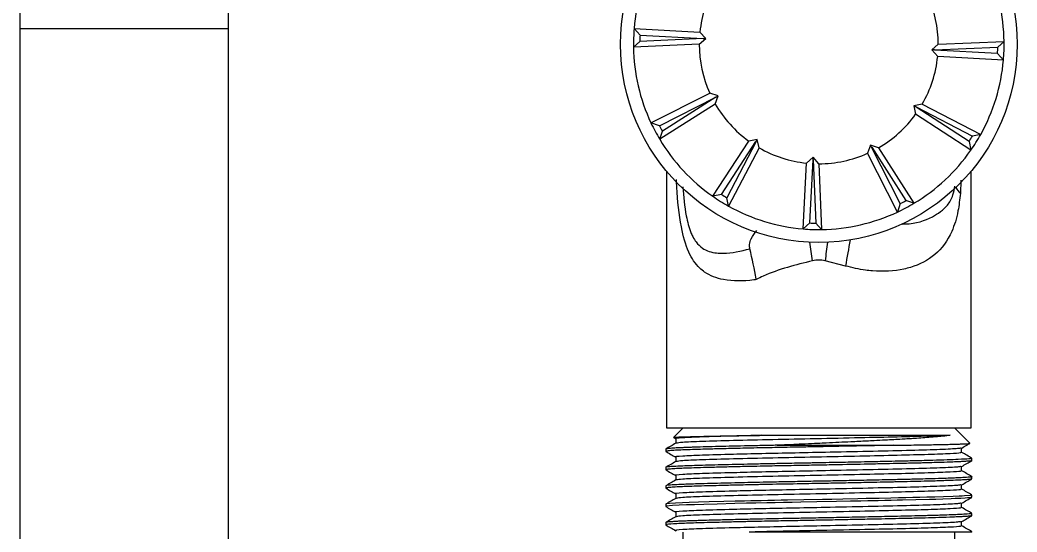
# Model space of a CAD drawing. Header units: millimetres. Extents: x 15 to 415, y 5 to 292.
# Drawn here: x 127.13 to 151.74, y 183.95 to 196.59 of the extents above; entities that cross this region are included whole.
import ezdxf

# ---------------------------------------------------------------- set-up
doc = ezdxf.new("R2010")
doc.units = ezdxf.units.MM

msp = doc.modelspace()

# ---------------------------------------------------------------- linework, layer by layer
at = {"color": 7, "linetype": 'Continuous', "lineweight": 25}
for p, q in [((132.2756, 196.3745), (132.2756, 200.0888)), ((127.1328, 199.7134), (127.1328, 196.3745)), ((127.1328, 196.3745), (127.1328, 154.0542)), ((132.2756, 160.1183), (132.2756, 196.3745)), ((142.2898, 196.3776), (143.9133, 196.2908)), ((142.4358, 196.2131), (142.2898, 196.3776)), ((143.9933, 196.1283), (142.4307, 196.0592)), ((142.4358, 196.2131), (143.9934, 196.131)), ((143.8978, 195.9888), (144.0564, 196.1295)), ((144.0564, 196.1295), (143.9133, 196.2908)), ((143.9947, 196.1295), (143.9933, 196.1283)), ((143.9934, 196.131), (143.9947, 196.1295)), ((143.9947, 196.1295), (144.0564, 196.1295)), ((142.2738, 195.9199), (142.4307, 196.0592)), ((143.8978, 195.9888), (142.2738, 195.9199)), ((149.7963, 195.9888), (149.6377, 195.8481)), ((149.7008, 195.8493), (151.2634, 195.9185)), ((149.7963, 195.9888), (151.4203, 196.0577)), ((151.4203, 196.0577), (151.2634, 195.9185)), ((149.6377, 195.8481), (149.7808, 195.6868)), ((149.6994, 195.8481), (149.6377, 195.8481)), ((149.6994, 195.8481), (149.7008, 195.8493)), ((149.7006, 195.8466), (149.6994, 195.8481)), ((151.2583, 195.7645), (149.7006, 195.8466)), ((151.4043, 195.6), (149.7808, 195.6868)), ((151.2583, 195.7645), (151.4043, 195.6)), ((142.7059, 194.0469), (144.1554, 194.7835)), ((142.9146, 193.9775), (144.3047, 194.6851)), ((144.3059, 194.6827), (142.9872, 193.8415)), ((144.3599, 194.7154), (144.1554, 194.7835)), ((144.293, 194.5142), (144.3599, 194.7154)), ((144.3047, 194.6851), (144.3065, 194.6845)), ((144.3065, 194.6845), (144.3059, 194.6827)), ((144.3065, 194.6845), (144.3599, 194.7154)), ((144.293, 194.5142), (142.9209, 193.6425)), ((149.4011, 194.5142), (149.1934, 194.4716)), ((149.1934, 194.4716), (149.2367, 194.2604)), ((149.2469, 194.4408), (149.1934, 194.4716)), ((149.2469, 194.4408), (149.2487, 194.4412)), ((149.2472, 194.4389), (149.2469, 194.4408)), ((150.5551, 193.5889), (149.2472, 194.4389)), ((149.2487, 194.4412), (150.6366, 193.7197)), ((149.4011, 194.5142), (150.8421, 193.7618)), ((150.5993, 193.3734), (149.2367, 194.2604)), ((142.9146, 193.9775), (142.7059, 194.0469)), ((142.9209, 193.6425), (142.9872, 193.8415)), ((150.8421, 193.7618), (150.6366, 193.7197)), ((144.2317, 192.2365), (145.1187, 193.5991)), ((144.4472, 192.2807), (145.2971, 193.5886)), ((145.2994, 193.5871), (144.5779, 192.1993)), ((145.3724, 193.4347), (144.6201, 191.9938)), ((145.3299, 193.6424), (145.1187, 193.5991)), ((145.2971, 193.5886), (145.299, 193.589)), ((145.299, 193.589), (145.3299, 193.6424)), ((145.299, 193.589), (145.2994, 193.5871)), ((145.3724, 193.4347), (145.3299, 193.6424)), ((148.1205, 193.5017), (148.0524, 193.2972)), ((148.3217, 193.4347), (148.1205, 193.5017)), ((148.1513, 193.4483), (148.1205, 193.5017)), ((148.1507, 193.4464), (148.1513, 193.4483)), ((148.8584, 192.0564), (148.1507, 193.4464)), ((148.1513, 193.4483), (148.1531, 193.4477)), ((148.1531, 193.4477), (148.9943, 192.1289)), ((148.3217, 193.4347), (149.1934, 192.0627)), ((150.5551, 193.5889), (150.5993, 193.3734)), ((146.7063, 193.1982), (146.5451, 193.0551)), ((146.847, 193.0396), (146.7063, 193.1982)), ((146.7063, 193.1365), (146.7063, 193.1982)), ((148.7889, 191.8477), (148.0524, 193.2972)), ((146.4582, 191.4316), (146.5451, 193.0551)), ((146.6227, 191.5776), (146.7049, 193.1352)), ((146.7049, 193.1352), (146.7063, 193.1365)), ((146.7063, 193.1365), (146.7076, 193.1351)), ((146.7076, 193.1351), (146.7767, 191.5724)), ((146.847, 193.0396), (146.9159, 191.4155)), ((143.0899, 192.8547), (143.0899, 186.5174)), ((150.6042, 186.5174), (150.6042, 192.8547)), ((144.4472, 192.2807), (144.2317, 192.2365)), ((144.6201, 191.9938), (144.5779, 192.1993)), ((148.8584, 192.0564), (148.7889, 191.8477)), ((149.1934, 192.0627), (148.9943, 192.1289)), ((146.6227, 191.5776), (146.4582, 191.4316)), ((146.9159, 191.4155), (146.7767, 191.5724)), ((147.5082, 190.5137), (147.0014, 190.6445)), ((143.0899, 186.5174), (150.6042, 186.5174)), ((143.4983, 186.5174), (143.2625, 186.2816)), ((143.2649, 186.2778), (143.3153, 186.2487)), ((150.575, 186.1381), (150.1958, 186.5174)), ((143.3153, 186.2498), (143.3153, 186.1379)), ((145.8206, 186.0888), (148.6916, 186.0888)), ((150.3674, 185.9157), (150.3674, 186.0291)), ((143.0698, 185.9948), (143.0698, 185.9382)), ((143.3153, 185.7962), (143.3153, 185.6843)), ((143.0698, 185.5413), (143.0698, 185.4846)), ((150.3674, 185.4621), (150.3674, 185.5755)), ((150.6243, 185.7114), (150.6243, 185.7681)), ((143.3153, 185.3427), (143.3153, 185.2307)), ((150.6243, 185.2579), (150.6243, 185.3145)), ((143.0698, 185.0877), (143.0698, 185.031)), ((150.3674, 185.0085), (150.3674, 185.1219)), ((143.3153, 184.8891), (143.3153, 184.7772)), ((150.6243, 184.8042), (150.6243, 184.8609)), ((143.0698, 184.6341), (143.0698, 184.5774)), ((150.3674, 184.555), (150.3674, 184.6684)), ((143.3153, 184.4355), (143.3153, 184.3236)), ((150.6243, 184.3506), (150.6243, 184.4073)), ((143.0698, 184.1805), (143.0698, 184.1239)), ((150.3674, 184.1014), (150.3674, 184.2148)), ((143.4899, 183.9459), (143.4899, 181.3667)), ((150.2042, 182.7211), (150.2042, 183.9459))]:
    msp.add_line(p, q, dxfattribs=at)
at = {"color": 8, "linetype": 'Continuous', "lineweight": 25}
for p, q in [((132.2756, 196.3745), (127.1328, 196.3745)), ((150.355, 192.6377), (150.3409, 192.3075))]:
    msp.add_line(p, q, dxfattribs=at)
at = {"color": 7, "linetype": 'Continuous', "lineweight": 25, "flags": 128}
for points in [[(150.6204, 184.8018), (150.6161, 184.7994), (150.5958, 184.7954), (150.5633, 184.7913), (150.5186, 184.7874), (150.462, 184.7835), (150.3559, 184.7774), (150.2937, 184.7743), (150.2137, 184.7707), (150.1125, 184.7666), (149.904, 184.7591), (149.7345, 184.7537), (149.6235, 184.7505), (149.5937, 184.7496), (149.5855, 184.7494), (149.5832, 184.7493), (149.5824, 184.7493), (149.5821, 184.7493), (149.5821, 184.7493), (149.582, 184.7493), (149.582, 184.7493), (149.582, 184.7493), (149.582, 184.7493), (149.582, 184.7493), (149.2416, 184.7404), (148.9152, 184.7329), (148.7773, 184.7299), (148.631, 184.7268), (148.476, 184.7235), (148.3125, 184.7201), (148.1404, 184.7166), (148.0531, 184.7148), (147.8827, 184.7113), (147.6262, 184.7061), (147.2805, 184.6993), (146.7961, 184.6898), (146.4038, 184.6824), (146.1905, 184.6783), (145.9794, 184.6743), (145.7711, 184.6703), (145.5663, 184.6664), (145.2895, 184.6607), (145.0601, 184.6557), (144.779, 184.6493), (144.3375, 184.6384), (144.0097, 184.6295), (143.7771, 184.6224), (143.585, 184.616), (143.4015, 184.6084), (143.2351, 184.5993), (143.0771, 184.582), (143.0701, 184.5763), (143.074, 184.575)], [(150.6229, 184.8609), (150.6215, 184.8581), (150.6067, 184.8539), (150.5791, 184.8498), (150.4418, 184.8388), (150.384, 184.8355), (150.3107, 184.8318), (150.1644, 184.8253), (149.9264, 184.8166), (149.7094, 184.8097), (149.5091, 184.804), (149.3365, 184.7994), (149.1703, 184.7954), (148.9966, 184.7913), (148.8158, 184.7874), (148.6287, 184.7835), (148.3392, 184.7774), (148.1915, 184.7743), (148.0166, 184.7707), (147.8136, 184.7666), (147.4398, 184.7591), (147.1668, 184.7537), (146.9993, 184.7505), (146.9556, 184.7496), (146.9438, 184.7494), (146.9404, 184.7493), (146.9392, 184.7493), (146.9389, 184.7493), (146.9388, 184.7493), (146.9387, 184.7493), (146.9387, 184.7493), (146.9387, 184.7493), (146.9387, 184.7493), (146.9387, 184.7493), (146.4746, 184.7404), (146.0744, 184.7329), (145.9161, 184.7299), (145.7542, 184.7268), (145.5891, 184.7235), (145.4215, 184.7201), (145.2521, 184.7166), (145.1687, 184.7148), (145.0108, 184.7113), (144.7844, 184.7061), (144.5003, 184.6993), (144.1403, 184.6898), (143.8811, 184.6824), (143.6487, 184.6749), (143.4824, 184.6687), (143.31, 184.6605), (143.1618, 184.6504), (143.0813, 184.6399), (143.0727, 184.6341)]]:
    msp.add_lwpolyline(points, dxfattribs=at)
at = {"color": 7, "linetype": 'Continuous', "lineweight": 25}
msp.add_circle((146.847, 195.9888), 4.8927, dxfattribs=at)
for radius, start, end in [(4.5738, 150.86307, 175.12311), (4.5738, 0.86307, 25.12311), (2.9492, 150, 174.12323), (2.9492, 0, 24.12323), (4.5738, 175.12311, 180.86307), (4.4169, 177.089, 179.0874), (4.5738, 180.86307, 205.12311), (2.9492, 180, 204.12323), (4.4169, 357.089, 359.0874), (4.5738, 355.12311, 0.86307), (2.9492, 330, 354.12323), (4.5738, 330.86307, 355.12311), (2.9492, 210, 234.12323), (2.9492, 300, 324.12323), (4.5738, 205.12311, 210.86307), (4.4169, 207.089, 209.0874), (4.4169, 327.089, 329.0874), (4.5738, 325.12311, 330.86307), (4.5738, 210.86307, 235.12311), (2.9492, 240, 264.12323), (2.9492, 270, 294.12323), (4.5738, 300.86307, 325.12311), (4.5738, 235.12311, 240.86307), (4.4169, 237.089, 239.0874), (4.5738, 240.86307, 265.12311), (4.5738, 295.12311, 300.86307), (4.4169, 297.089, 299.0874), (4.5738, 270.86307, 295.12311), (4.4169, 267.089, 269.0874), (4.5738, 265.12311, 270.86307)]:
    msp.add_arc((146.847, 195.9888), radius, start, end, dxfattribs=at)
at = {"color": 8, "linetype": 'Continuous', "lineweight": 25}
for centre, radius, start, end in [((150.8992, 192.8622), 0.787, 211.43093, 224.81609), ((77.9801, 181.3984), 69.3319, 7.663822, 8.044552), ((215.714, 181.3984), 69.3319, 171.955448, 172.336178), ((163.4849, 188.0174), 16.1705, 168.80144, 171.11979)]:
    msp.add_arc(centre, radius, start, end, dxfattribs=at)
at = {"color": 7, "linetype": 'Continuous', "lineweight": 25}
msp.add_ellipse((146.847, 168.9735), major_axis=(0, 21.6893), ratio=0.1732257, start_param=6.2420967, end_param=6.3242739, dxfattribs=at)
at = {"color": 8, "linetype": 'Continuous', "lineweight": 25}
for points, knots in [([(145.305, 190.182), (145.2839, 190.1788), (144.9993, 190.1362), (144.5297, 190.1328), (144.1146, 190.2916), (143.8301, 190.5229), (143.6022, 190.8623), (143.4218, 191.5539), (143.3508, 192.1829), (143.337, 192.5854), (143.3348, 192.6495)], [0, 0, 0, 0, 0.0159883, 0.2158405, 0.3692547, 0.4178366, 0.5571606, 0.7235974, 0.9559824, 1, 1, 1, 1]), ([(143.4941, 192.4685), (143.5135, 192.2256), (143.5451, 191.8307), (143.6511, 191.4266), (143.7432, 191.223), (143.831, 191.081), (144.0108, 190.9082), (144.2485, 190.8365), (144.6335, 190.8193), (144.9214, 190.8859), (145.1459, 190.9379)], [0, 0, 0, 0, 0.21718416, 0.35307806, 0.39292201, 0.45010285, 0.53778256, 0.69536682, 0.76253282, 1, 1, 1, 1]), ([(148.9005, 191.5519), (148.9265, 191.5521), (149.2302, 191.5547), (149.6301, 191.6921), (149.991, 191.9445), (150.1539, 192.2199), (150.1929, 192.4122), (150.2081, 192.4876)], [0, 0, 0, 0, 0.0364265, 0.4257086, 0.7247582, 0.8921635, 1, 1, 1, 1])]:
    msp.add_open_spline(points, degree=3, knots=knots, dxfattribs=at)
at = {"color": 7, "linetype": 'Continuous', "lineweight": 25}
for points, knots in [([(150.3409, 192.3075), (150.3245, 192.1599), (150.2865, 191.8159), (150.1152, 191.2651), (149.7545, 190.7662), (149.2899, 190.5247), (148.7695, 190.3916), (148.3868, 190.3708), (147.8952, 190.4202), (147.6724, 190.474), (147.5082, 190.5137)], [0, 0, 0, 0, 0.0985937, 0.22983, 0.4295744, 0.6184998, 0.6633808, 0.8498628, 0.8893318, 1, 1, 1, 1]), ([(145.1459, 190.9379), (145.1415, 190.9732), (145.1306, 191.0607), (145.1837, 191.2239), (145.2655, 191.3254), (145.3169, 191.3892)], [0, 0, 0, 0, 0.2009465, 0.4981795, 1, 1, 1, 1]), ([(145.305, 190.182), (145.3044, 190.1855), (145.2636, 190.4395), (145.2043, 190.6904), (145.1459, 190.9379)], [0, 0, 0, 0, 0.0138913, 1, 1, 1, 1]), ([(146.6927, 190.6445), (146.4853, 190.5926), (146.064, 190.4871), (145.602, 190.3308), (145.3613, 190.2102), (145.305, 190.182)], [0, 0, 0, 0, 0.4262524, 0.865683, 1, 1, 1, 1]), ([(143.2633, 186.2808), (143.263, 186.281), (143.2603, 186.2824), (143.2879, 186.2865), (143.3613, 186.2919), (143.4887, 186.2971), (143.6468, 186.3023), (143.8511, 186.3073), (144.112, 186.3126), (144.4044, 186.3181), (144.7177, 186.3234), (145.0187, 186.3281), (145.2238, 186.3312), (145.3676, 186.3333), (145.4396, 186.3343)], [0, 0, 0, 0, 0.0094564, 0.0817908, 0.2279391, 0.3025863, 0.3746646, 0.5202853, 0.5946613, 0.6844622, 0.830366, 0.8858201, 0.9427834, 1, 1, 1, 1]), ([(145.4396, 186.3343), (145.2009, 186.3287), (144.6387, 186.3155), (143.9296, 186.2949), (143.4585, 186.2736), (143.2609, 186.2574), (143.3173, 186.25), (143.3183, 186.2498)], [0, 0, 0, 0, 0.19646521, 0.46277919, 0.72639137, 0.99506427, 1, 1, 1, 1]), ([(150.0863, 186.3343), (149.9221, 186.3271), (149.596, 186.3127), (148.8054, 186.292), (147.851, 186.2712), (146.7791, 186.2482), (145.6899, 186.2271), (144.7095, 186.204), (143.9402, 186.1816), (143.4329, 186.1607), (143.3652, 186.1461), (143.3329, 186.1392)], [0, 0, 0, 0, 0.1085887, 0.2156434, 0.3225647, 0.4384066, 0.5516866, 0.6671685, 0.782042, 0.8957501, 1, 1, 1, 1]), ([(145.4396, 186.3343), (145.5096, 186.3343), (145.6846, 186.3343), (145.9395, 186.3343), (146.2381, 186.3343), (146.558, 186.3343), (146.9034, 186.3343), (147.2326, 186.3343), (147.4968, 186.3343), (147.7241, 186.3343), (147.9142, 186.3343), (148.1307, 186.3343), (148.3743, 186.3343), (148.6102, 186.3343), (148.8077, 186.3343), (149.0497, 186.3343), (149.2998, 186.3343), (149.5249, 186.3343), (149.7012, 186.3343), (149.8485, 186.3343), (149.9851, 186.3343), (150.0525, 186.3343), (150.0863, 186.3343)], [0, 0, 0, 0, 0.0409134, 0.1023447, 0.1436907, 0.2062805, 0.2766932, 0.3301865, 0.3845838, 0.4210523, 0.4562182, 0.4914919, 0.5449853, 0.5993825, 0.6358511, 0.671017, 0.7597325, 0.8141297, 0.8505982, 0.9125122, 0.9561528, 1, 1, 1, 1]), ([(150.0863, 186.3343), (150.0616, 186.331), (150.0122, 186.3245), (149.9247, 186.3146), (149.7967, 186.3015), (149.6309, 186.2869), (149.4205, 186.2707), (149.233, 186.2579), (149.0577, 186.247), (148.8239, 186.2334), (148.5443, 186.2185), (148.2455, 186.2029), (148.0275, 186.1918), (147.8364, 186.1822), (147.6086, 186.1709), (147.3404, 186.1579), (147.0658, 186.1449), (146.7894, 186.132), (146.5475, 186.121), (146.2724, 186.1087), (146.0406, 186.0986), (145.8797, 186.0915), (145.8206, 186.0888)], [0, 0, 0, 0, 0.0382149, 0.0765515, 0.1150652, 0.1901156, 0.2471324, 0.3051124, 0.343983, 0.3814643, 0.4759911, 0.5338799, 0.5726731, 0.6111674, 0.6498504, 0.7084467, 0.7680139, 0.8079442, 0.8665832, 0.9059527, 0.9654083, 1, 1, 1, 1]), ([(145.8206, 186.0888), (145.6938, 186.0863), (145.4152, 186.0808), (144.8852, 186.0694), (144.2755, 186.0547), (143.8444, 186.0422), (143.6136, 186.0345), (143.5094, 186.0306), (143.4112, 186.0264), (143.3107, 186.0215), (143.1901, 186.0142), (143.0993, 186.0052), (143.0621, 185.9982), (143.0703, 185.9949), (143.0706, 185.9948)], [0, 0, 0, 0, 0.0815391, 0.1791391, 0.3599847, 0.5379161, 0.5795806, 0.6219389, 0.6671482, 0.7152083, 0.7803951, 0.8961404, 0.9966802, 1, 1, 1, 1]), ([(143.3176, 186.1392), (143.2766, 186.1156), (143.1947, 186.0682), (143.1129, 186.0209), (143.0719, 185.9973)], [0, 0, 0, 0, 0.4999925, 1, 1, 1, 1]), ([(148.6916, 186.0888), (148.5736, 186.0863), (148.3144, 186.0808), (147.7588, 186.0694), (147.1625, 186.0576), (146.5763, 186.0463), (146.1818, 186.0389), (145.8421, 186.0325), (145.5668, 186.0271), (145.2988, 186.0216), (144.9568, 186.0142), (144.5706, 186.0052), (144.2061, 185.9958), (143.912, 185.9874), (143.6801, 185.9802), (143.4742, 185.9727), (143.297, 185.9643), (143.1143, 185.9526), (143.0956, 185.9437), (143.084, 185.9382)], [0, 0, 0, 0, 0.0507543, 0.1115056, 0.2240736, 0.2793213, 0.3350419, 0.3756653, 0.4124368, 0.4453558, 0.4859315, 0.5579776, 0.6205588, 0.6699927, 0.7246238, 0.7706446, 0.826359, 0.8917613, 1, 1, 1, 1]), ([(148.6916, 186.0888), (148.7776, 186.09), (148.9501, 186.0923), (149.1919, 186.0958), (149.4198, 186.0995), (149.6316, 186.1033), (149.8268, 186.1071), (150.003, 186.111), (150.1583, 186.1149), (150.2918, 186.1188), (150.4021, 186.1227), (150.4864, 186.1264), (150.5433, 186.1301), (150.5746, 186.1336), (150.5741, 186.136), (150.5739, 186.1371)], [0, 0, 0, 0, 0.0757288, 0.151946, 0.2279325, 0.3044172, 0.3816717, 0.4599791, 0.5381545, 0.6168726, 0.6973026, 0.7783242, 0.8565002, 0.9352279, 1, 1, 1, 1]), ([(150.3766, 186.0206), (150.4175, 186.0442), (150.483, 186.0821), (150.5485, 186.1199), (150.573, 186.1341)], [0, 0, 0, 0, 0.625279, 1, 1, 1, 1]), ([(143.0719, 185.9357), (143.1128, 185.9121), (143.1939, 185.8652), (143.2751, 185.8183), (143.3153, 185.7951)], [0, 0, 0, 0, 0.5046204, 1, 1, 1, 1]), ([(150.3426, 186.0208), (150.3309, 186.0156), (150.3023, 186.0032), (149.8735, 185.983), (149.1557, 185.9598), (148.2061, 185.9388), (147.205, 185.917), (146.2572, 185.8978), (145.4419, 185.8813), (144.6435, 185.8618), (143.9282, 185.8414), (143.4589, 185.82), (143.2609, 185.8039), (143.3173, 185.7964), (143.3183, 185.7963)], [0, 0, 0, 0, 0.0701336, 0.1697119, 0.2699095, 0.3681468, 0.4686067, 0.5476526, 0.6258745, 0.6993771, 0.799012, 0.897636, 0.9981534, 1, 1, 1, 1]), ([(150.3525, 185.9117), (150.3568, 185.9073), (150.3671, 185.8968), (150.1035, 185.8802), (149.5854, 185.859), (148.8082, 185.8385), (147.8502, 185.8176), (146.7794, 185.7946), (145.6898, 185.7736), (144.7095, 185.7505), (143.9402, 185.728), (143.4329, 185.7072), (143.3652, 185.6926), (143.3329, 185.6856)], [0, 0, 0, 0, 0.0571565, 0.1388658, 0.2323753, 0.3245638, 0.4166373, 0.5163927, 0.613942, 0.7133874, 0.8123089, 0.9102268, 1, 1, 1, 1]), ([(150.6234, 185.7697), (150.5825, 185.7933), (150.5006, 185.8406), (150.4187, 185.8879), (150.3778, 185.9116)], [0, 0, 0, 0, 0.5000067, 1, 1, 1, 1]), ([(150.6217, 185.7114), (150.6224, 185.7107), (150.6257, 185.7079), (150.5998, 185.7023), (150.5324, 185.695), (150.428, 185.6883), (150.3149, 185.6823), (150.1886, 185.6766), (149.9901, 185.6689), (149.7425, 185.6609), (149.5052, 185.6542), (149.3378, 185.6499), (149.1902, 185.6463), (148.9979, 185.6419), (148.7372, 185.6362), (148.3934, 185.6289), (147.8451, 185.6176), (147.3237, 185.6072), (146.8841, 185.5986), (146.6658, 185.5944), (146.4474, 185.5903), (146.1209, 185.5842), (145.7682, 185.5775), (145.388, 185.57), (145.0259, 185.5622), (144.6258, 185.553), (144.2402, 185.5432), (143.9378, 185.5346), (143.7176, 185.5278), (143.5355, 185.5215), (143.3639, 185.5141), (143.1994, 185.5049), (143.0985, 185.4948), (143.0618, 185.4878), (143.0701, 185.4846), (143.0703, 185.4846)], [0, 0, 0, 0, 0.0081402, 0.0367642, 0.075121, 0.1085469, 0.1289415, 0.1537104, 0.1828522, 0.228368, 0.2573817, 0.2696323, 0.2858707, 0.3060963, 0.3303082, 0.3641759, 0.4039535, 0.478505, 0.4968298, 0.5152255, 0.5336922, 0.5522298, 0.598534, 0.6250847, 0.65459, 0.699596, 0.7438437, 0.7813461, 0.8120989, 0.8371248, 0.8692333, 0.9095866, 0.9580921, 0.9991298, 1, 1, 1, 1]), ([(150.621, 185.7681), (150.6186, 185.7656), (150.614, 185.7607), (150.5292, 185.7509), (150.3454, 185.7397), (150.0238, 185.7267), (149.7273, 185.7172), (149.4428, 185.7092), (149.1666, 185.7023), (148.8404, 185.695), (148.5194, 185.6883), (148.2346, 185.6823), (147.9576, 185.6766), (147.577, 185.6689), (147.1696, 185.6609), (146.8262, 185.6542), (146.599, 185.6499), (146.4071, 185.6463), (146.1696, 185.6419), (145.8668, 185.6362), (145.4971, 185.6289), (144.9612, 185.6176), (144.3424, 185.6029), (143.8652, 185.5893), (143.575, 185.5797), (143.392, 185.5721), (143.224, 185.5632), (143.1107, 185.5533), (143.0658, 185.5457), (143.0723, 185.5419), (143.0734, 185.5413)], [0, 0, 0, 0, 0.0323047, 0.0640502, 0.1352438, 0.1835448, 0.2326463, 0.2580949, 0.2867266, 0.3250937, 0.3585285, 0.3789287, 0.4037042, 0.4328538, 0.4783818, 0.5074033, 0.5196572, 0.5358999, 0.5561309, 0.5803494, 0.6142262, 0.6540145, 0.7285859, 0.8021763, 0.8320158, 0.8635422, 0.9027348, 0.9495878, 0.9918717, 1, 1, 1, 1]), ([(143.3176, 185.6856), (143.2766, 185.662), (143.1947, 185.6147), (143.1129, 185.5674), (143.0719, 185.5437)], [0, 0, 0, 0, 0.4999925, 1, 1, 1, 1]), ([(150.3426, 185.5672), (150.3309, 185.5621), (150.3023, 185.5496), (149.8735, 185.5294), (149.1557, 185.5063), (148.2061, 185.4852), (147.205, 185.4634), (146.2572, 185.4442), (145.4419, 185.4278), (144.6435, 185.4083), (143.9282, 185.3878), (143.4589, 185.3664), (143.2609, 185.3503), (143.3173, 185.3428), (143.3183, 185.3427)], [0, 0, 0, 0, 0.0701336, 0.1697119, 0.2699095, 0.3681468, 0.4686067, 0.5476526, 0.6258745, 0.6993771, 0.799012, 0.897636, 0.9981534, 1, 1, 1, 1]), ([(150.3766, 185.567), (150.4175, 185.5907), (150.4994, 185.638), (150.5813, 185.6853), (150.6222, 185.7089)], [0, 0, 0, 0, 0.4999925, 1, 1, 1, 1]), ([(143.0719, 185.4821), (143.1128, 185.4585), (143.1939, 185.4116), (143.2751, 185.3647), (143.3153, 185.3415)], [0, 0, 0, 0, 0.5046204, 1, 1, 1, 1]), ([(150.6207, 185.3161), (150.6223, 185.315), (150.6265, 185.312), (150.6083, 185.3072), (150.5661, 185.3014), (150.4973, 185.2958), (150.4099, 185.2904), (150.3218, 185.2859), (150.2202, 185.2812), (150.079, 185.2754), (149.8597, 185.2677), (149.5834, 185.2594), (149.3149, 185.2524), (149.1011, 185.2473), (148.9245, 185.2433), (148.741, 185.2393), (148.5239, 185.2348), (148.2878, 185.2299), (148.0124, 185.2242), (147.6552, 185.2169), (147.215, 185.2082), (146.7833, 185.1999), (146.4524, 185.1936), (146.2093, 185.189), (145.9743, 185.1846), (145.6995, 185.1793), (145.3986, 185.1732), (145.0753, 185.1663), (144.7537, 185.159), (144.2949, 185.1479), (143.9053, 185.137), (143.6033, 185.1271), (143.4179, 185.1198), (143.246, 185.111), (143.1217, 185.101), (143.0664, 185.093), (143.074, 185.0887), (143.0756, 185.0877)], [0, 0, 0, 0, 0.0144766, 0.0388337, 0.0633243, 0.0921851, 0.1163397, 0.1357869, 0.1523635, 0.1770499, 0.2098419, 0.2512896, 0.2835491, 0.3015934, 0.3196377, 0.3376818, 0.355726, 0.3816197, 0.4027636, 0.4293685, 0.4748161, 0.5144051, 0.5375477, 0.5580821, 0.576008, 0.5977607, 0.6295219, 0.6562624, 0.6874505, 0.7230847, 0.7994635, 0.8284978, 0.8595869, 0.8977133, 0.9428872, 0.9879611, 1, 1, 1, 1]), ([(150.3525, 185.4581), (150.3568, 185.4538), (150.3671, 185.4432), (150.1035, 185.4266), (149.5854, 185.4054), (148.8082, 185.3849), (147.8502, 185.364), (146.7794, 185.341), (145.6898, 185.32), (144.7095, 185.2969), (143.9402, 185.2744), (143.4329, 185.2536), (143.3652, 185.239), (143.3329, 185.232)], [0, 0, 0, 0, 0.0571565, 0.1388658, 0.2323753, 0.3245638, 0.4166373, 0.5163927, 0.613942, 0.7133874, 0.8123089, 0.9102268, 1, 1, 1, 1]), ([(150.6234, 185.3161), (150.5825, 185.3397), (150.5006, 185.387), (150.4187, 185.4343), (150.3778, 185.458)], [0, 0, 0, 0, 0.5000067, 1, 1, 1, 1]), ([(150.6018, 185.2555), (150.6063, 185.254), (150.6161, 185.2507), (150.5718, 185.2458), (150.5251, 185.2413), (150.4569, 185.2365), (150.3516, 185.2303), (150.1979, 185.2233), (150.0175, 185.2165), (149.8527, 185.2109), (149.6842, 185.2057), (149.3763, 185.197), (149.0516, 185.1892), (148.7202, 185.1821), (148.5932, 185.1795), (148.473, 185.1771), (148.2857, 185.1732), (147.9712, 185.1666), (147.5445, 185.158), (147.1554, 185.1504), (146.8542, 185.1445), (146.5967, 185.1396), (146.1336, 185.1308), (145.714, 185.123), (145.3635, 185.1158), (145.2531, 185.1135), (145.1037, 185.1102), (144.8598, 185.1048), (144.5466, 185.0974), (144.2528, 185.0898), (143.9979, 185.0828), (143.7718, 185.076), (143.5622, 185.069), (143.3765, 185.0612), (143.2099, 185.052), (143.1031, 185.0419), (143.0615, 185.0347), (143.0708, 185.0312), (143.0714, 185.031)], [0, 0, 0, 0, 0.0198765, 0.0438025, 0.0670067, 0.0813209, 0.1101914, 0.1498726, 0.1737801, 0.2003921, 0.2228128, 0.241346, 0.3153248, 0.327681, 0.3400372, 0.3522955, 0.3620053, 0.3926525, 0.4382398, 0.4741089, 0.4926651, 0.515261, 0.5399287, 0.6116457, 0.6248766, 0.63662, 0.6426023, 0.6673134, 0.7075534, 0.739341, 0.7663258, 0.8012633, 0.8320493, 0.8655009, 0.9060241, 0.9533386, 0.9973566, 1, 1, 1, 1]), ([(143.3176, 185.2321), (143.2766, 185.2084), (143.1947, 185.1611), (143.1129, 185.1138), (143.0719, 185.0901)], [0, 0, 0, 0, 0.4999925, 1, 1, 1, 1]), ([(150.3426, 185.1136), (150.3309, 185.1085), (150.3023, 185.096), (149.8735, 185.0758), (149.1557, 185.0527), (148.2061, 185.0316), (147.205, 185.0098), (146.2572, 184.9907), (145.4419, 184.9742), (144.6435, 184.9547), (143.9282, 184.9342), (143.4589, 184.9129), (143.2609, 184.8967), (143.3173, 184.8892), (143.3183, 184.8891)], [0, 0, 0, 0, 0.0701336, 0.1697119, 0.2699095, 0.3681468, 0.4686067, 0.5476526, 0.6258745, 0.6993771, 0.799012, 0.897636, 0.9981534, 1, 1, 1, 1]), ([(150.3766, 185.1134), (150.4175, 185.1371), (150.4994, 185.1844), (150.5813, 185.2317), (150.6222, 185.2553)], [0, 0, 0, 0, 0.4999925, 1, 1, 1, 1]), ([(143.0719, 185.0286), (143.1128, 185.0049), (143.1939, 184.958), (143.2751, 184.9112), (143.3153, 184.888)], [0, 0, 0, 0, 0.5046204, 1, 1, 1, 1]), ([(150.3525, 185.0045), (150.3568, 185.0002), (150.3671, 184.9896), (150.1035, 184.9731), (149.5854, 184.9519), (148.8082, 184.9313), (147.8502, 184.9104), (146.7794, 184.8875), (145.6898, 184.8664), (144.7095, 184.8433), (143.9402, 184.8209), (143.4329, 184.8), (143.3652, 184.7854), (143.3329, 184.7784)], [0, 0, 0, 0, 0.0571565, 0.1388658, 0.2323753, 0.3245638, 0.4166373, 0.5163927, 0.613942, 0.7133874, 0.8123089, 0.9102268, 1, 1, 1, 1]), ([(150.3766, 184.6599), (150.4175, 184.6835), (150.4994, 184.7308), (150.5813, 184.7781), (150.6222, 184.8018)], [0, 0, 0, 0, 0.4999925, 1, 1, 1, 1]), ([(150.6234, 184.8625), (150.5825, 184.8862), (150.5006, 184.9335), (150.4187, 184.9808), (150.3778, 185.0044)], [0, 0, 0, 0, 0.5000067, 1, 1, 1, 1]), ([(143.3176, 184.7785), (143.2766, 184.7548), (143.1947, 184.7075), (143.1129, 184.6602), (143.0719, 184.6366)], [0, 0, 0, 0, 0.4999925, 1, 1, 1, 1]), ([(143.0719, 184.575), (143.1128, 184.5513), (143.1939, 184.5045), (143.2751, 184.4576), (143.3153, 184.4344)], [0, 0, 0, 0, 0.5046204, 1, 1, 1, 1]), ([(150.3426, 184.6601), (150.3309, 184.6549), (150.3023, 184.6425), (149.8735, 184.6223), (149.1557, 184.5991), (148.2061, 184.5781), (147.205, 184.5563), (146.2572, 184.5371), (145.4419, 184.5206), (144.6435, 184.5011), (143.9282, 184.4806), (143.4589, 184.4593), (143.2609, 184.4432), (143.3173, 184.4357), (143.3183, 184.4355)], [0, 0, 0, 0, 0.07013355, 0.16971195, 0.26990951, 0.36814676, 0.46860671, 0.5476526, 0.62587446, 0.69937712, 0.79901198, 0.89763602, 0.99815342, 1, 1, 1, 1]), ([(150.6242, 184.4073), (150.6242, 184.4073), (150.6263, 184.406), (150.6188, 184.403), (150.594, 184.3973), (150.523, 184.3903), (150.3981, 184.3824), (150.229, 184.3742), (150.039, 184.3667), (149.846, 184.3602), (149.6865, 184.3554), (149.5407, 184.3512), (149.4402, 184.3485), (149.3357, 184.3459), (149.1649, 184.3417), (148.8859, 184.3353), (148.5576, 184.3284), (148.2333, 184.3216), (147.8174, 184.313), (147.3247, 184.3033), (146.8571, 184.2942), (146.5323, 184.288), (146.3264, 184.284), (145.935, 184.2767), (145.4712, 184.2677), (144.9303, 184.256), (144.5188, 184.2463), (144.1588, 184.237), (143.9057, 184.2296), (143.7318, 184.2242), (143.5954, 184.2196), (143.4711, 184.2148), (143.3552, 184.2095), (143.2522, 184.2038), (143.1435, 184.196), (143.0874, 184.1888), (143.0709, 184.1832), (143.0702, 184.1813), (143.07, 184.1805)], [0, 0, 0, 0, 0.0004397, 0.0165196, 0.0394754, 0.0776363, 0.113215, 0.1465315, 0.1851814, 0.2095645, 0.2304605, 0.248448, 0.2635267, 0.2657458, 0.2842018, 0.3203428, 0.3523434, 0.3794182, 0.4101405, 0.4634392, 0.505907, 0.528201, 0.5456701, 0.558313, 0.6285312, 0.666992, 0.7110627, 0.7536949, 0.7888615, 0.8081595, 0.8280009, 0.8526339, 0.8735054, 0.898237, 0.9268276, 0.9746234, 0.9906474, 1, 1, 1, 1]), ([(143.3176, 184.3249), (143.2766, 184.3013), (143.1947, 184.254), (143.1129, 184.2067), (143.0719, 184.183)], [0, 0, 0, 0, 0.4999925, 1, 1, 1, 1]), ([(150.6216, 184.3482), (150.6215, 184.348), (150.6212, 184.3476), (150.6165, 184.3459), (150.5995, 184.3417), (150.5432, 184.3353), (150.4423, 184.3284), (150.3158, 184.3216), (150.1227, 184.313), (149.8445, 184.3033), (149.5299, 184.2942), (149.2879, 184.288), (149.1253, 184.284), (148.8192, 184.277), (148.4102, 184.2684), (147.8588, 184.2572), (147.378, 184.2476), (146.9136, 184.2385), (146.5481, 184.2315), (146.2774, 184.2264), (146.0652, 184.2224), (145.8556, 184.2184), (145.62, 184.214), (145.3307, 184.208), (144.9728, 184.2003), (144.6243, 184.1922), (144.3523, 184.1853), (144.0087, 184.1761), (143.7005, 184.1669), (143.4216, 184.1562), (143.2058, 184.1449), (143.064, 184.1337), (143.0872, 184.126), (143.0934, 184.1239)], [0, 0, 0, 0, 0.0028699, 0.0051137, 0.0237741, 0.0603152, 0.09267, 0.1200446, 0.1511072, 0.2049959, 0.247934, 0.2704749, 0.2881373, 0.3009203, 0.3668326, 0.4062816, 0.4500281, 0.4920635, 0.5250486, 0.5434211, 0.5617935, 0.5801659, 0.5985382, 0.6247232, 0.6592153, 0.7003673, 0.7306475, 0.7489632, 0.8217493, 0.8567438, 0.896972, 0.9723361, 1, 1, 1, 1]), ([(150.3525, 184.551), (150.3568, 184.5466), (150.3671, 184.5361), (150.1035, 184.5195), (149.5854, 184.4983), (148.8082, 184.4778), (147.8502, 184.4569), (146.7794, 184.4339), (145.6898, 184.4128), (144.7095, 184.3898), (143.9402, 184.3673), (143.4329, 184.3465), (143.3652, 184.3319), (143.3329, 184.3249)], [0, 0, 0, 0, 0.0571565, 0.1388658, 0.2323753, 0.3245638, 0.4166373, 0.5163927, 0.613942, 0.7133874, 0.8123089, 0.9102268, 1, 1, 1, 1]), ([(150.3766, 184.2063), (150.4175, 184.2299), (150.4994, 184.2773), (150.5813, 184.3246), (150.6222, 184.3482)], [0, 0, 0, 0, 0.4999925, 1, 1, 1, 1]), ([(150.6234, 184.4089), (150.5825, 184.4326), (150.5006, 184.4799), (150.4187, 184.5272), (150.3778, 184.5508)], [0, 0, 0, 0, 0.5000067, 1, 1, 1, 1]), ([(143.0719, 184.1214), (143.1128, 184.0978), (143.1947, 184.0505), (143.2766, 184.0032), (143.3175, 183.9795)], [0, 0, 0, 0, 0.5000075, 1, 1, 1, 1]), ([(150.3426, 184.2065), (150.3309, 184.2013), (150.3023, 184.1889), (149.8735, 184.1687), (149.1557, 184.1455), (148.2061, 184.1245), (147.205, 184.1027), (146.2572, 184.0835), (145.442, 184.067), (144.6433, 184.0475), (143.9294, 184.0271), (143.4547, 184.0057), (143.2606, 183.9888), (143.328, 183.9806), (143.3355, 183.9797)], [0, 0, 0, 0, 0.0694004, 0.1679379, 0.2670881, 0.3642985, 0.4637083, 0.5419279, 0.6193321, 0.6920664, 0.7906597, 0.8882528, 0.9877195, 1, 1, 1, 1]), ([(150.3525, 184.0974), (150.3568, 184.093), (150.3671, 184.0825), (150.1035, 184.0659), (149.5854, 184.0447), (148.8083, 184.0242), (147.8498, 184.0033), (146.7812, 183.9803), (145.8375, 183.9622), (145.3235, 183.9504), (145.1324, 183.9459)], [0, 0, 0, 0, 0.0850943, 0.2067427, 0.3459591, 0.4832088, 0.6202874, 0.7688027, 0.9140335, 1, 1, 1, 1]), ([(150.6234, 183.9554), (150.5825, 183.979), (150.5006, 184.0263), (150.4187, 184.0736), (150.3778, 184.0973)], [0, 0, 0, 0, 0.5000067, 1, 1, 1, 1]), ([(150.6022, 183.9459), (150.5858, 183.9459), (150.5529, 183.9459), (150.465, 183.9459), (150.348, 183.9459), (150.1999, 183.9459), (150.06, 183.9459), (149.923, 183.9459), (149.733, 183.9459), (149.4942, 183.9459), (149.2274, 183.9459), (148.974, 183.9459), (148.7071, 183.9459), (148.3939, 183.9459), (148.1306, 183.9459), (147.8966, 183.9459), (147.5979, 183.9459), (147.2604, 183.9459), (146.9185, 183.9459), (146.6793, 183.9459), (146.3772, 183.9459), (145.9779, 183.9459), (145.5925, 183.9459), (145.3126, 183.9459), (145.1926, 183.9459), (145.1324, 183.9459)], [0, 0, 0, 0, 0.0418724, 0.0840122, 0.1399116, 0.1823567, 0.2254888, 0.2543983, 0.2828896, 0.3547667, 0.3988393, 0.4283862, 0.485434, 0.5287966, 0.5729275, 0.6025231, 0.6303958, 0.7007187, 0.7438479, 0.772764, 0.8004995, 0.8704757, 0.9421506, 0.9710246, 1, 1, 1, 1]), ([(150.6182, 183.9554), (150.6206, 183.9547), (150.6324, 183.9515), (150.6155, 183.9484), (150.6022, 183.9459)], [0, 0, 0, 0, 0.2074352, 1, 1, 1, 1])]:
    msp.add_open_spline(points, degree=3, knots=knots, dxfattribs=at)

doc.saveas('drawing.dxf')
